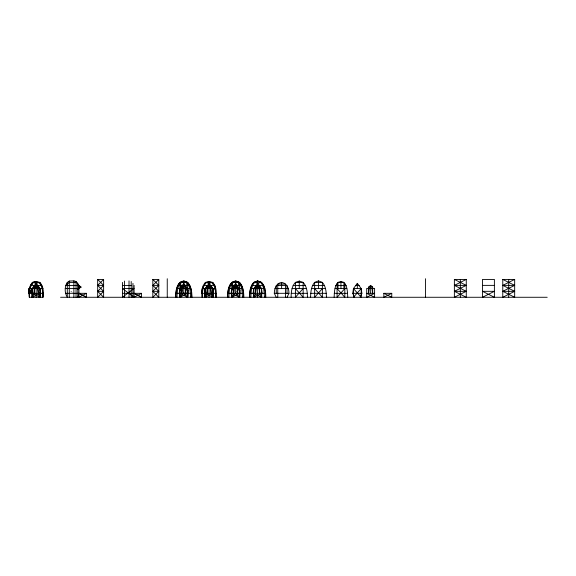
<?xml version="1.0" encoding="UTF-8"?>
<svg xmlns="http://www.w3.org/2000/svg" width="576" height="576" viewBox="0 0 576 576"><rect width="100%" height="100%" fill="white"/><g stroke="black" fill="none" stroke-linecap="round" stroke-linejoin="round"><path stroke-width="0.43" stroke-dasharray="2.88 2.16" d="M70.819 291.211L72.23 292.27"/><path stroke-width="0.86" d="M175.622 297.274C175.608 292.075 176.155 286.358 179.906 282.398L183.773 280.879L187.639 282.398C191.383 286.358 191.93 292.075 191.916 297.274M227.506 297.274C227.498 292.075 228.038 286.358 231.79 282.398L235.656 280.879L239.522 282.398C243.266 286.358 243.814 292.075 243.806 297.274M249.487 297.274C249.48 292.075 250.027 286.358 253.771 282.398L257.638 280.879L261.504 282.398C265.248 286.358 265.795 292.075 265.788 297.274M291.125 297.274C291.118 292.075 291.665 286.358 295.409 282.398L299.275 281.059L303.142 282.398C306.886 286.358 307.433 292.075 307.426 297.274M28.8 290.93C29.75 282.557 28.85 298.721 30.031 291.614L28.822 291.614L28.8 290.93L29.844 290.664M29.326 297.274C29.686 292.284 29.477 286.517 33.185 282.694L36.144 281.801L39.11 282.694C42.811 286.517 42.602 292.284 42.97 297.274L29.326 297.274C28.354 292.169 28.93 286.416 32.508 282.398L36.144 281.563L39.78 282.398C43.358 286.416 43.956 292.176 42.941 297.274L42.826 293.314M176.947 297.274C177.322 292.19 177.084 286.33 180.806 282.398L183.773 281.484L186.732 282.398C190.454 286.33 190.224 292.19 190.591 297.274M228.83 297.274C229.205 292.19 228.974 286.33 232.69 282.398L235.656 281.484L238.615 282.398C242.338 286.33 242.107 292.19 242.474 297.274M250.819 297.274C251.186 292.19 250.956 286.33 254.671 282.398L257.638 281.484L260.597 282.398C264.319 286.33 264.089 292.19 264.456 297.274M334.123 297.274C334.49 292.19 334.26 286.33 337.982 282.398L340.942 281.484L343.908 282.398C347.63 286.33 347.4 292.19 347.767 297.274M175.846 297.274C175.997 292.118 176.335 286.466 179.899 282.398L183.773 281.059L187.639 282.398C191.203 286.459 191.549 292.118 191.7 297.274M227.729 297.274C227.88 292.118 228.218 286.466 231.79 282.398L235.656 281.059L239.522 282.398C243.086 286.459 243.432 292.118 243.583 297.274M249.71 297.274C249.862 292.118 250.2 286.466 253.771 282.398L257.638 281.059L261.504 282.398C265.075 286.459 265.414 292.118 265.565 297.274M310.586 297.274C310.73 292.118 311.076 286.466 314.64 282.398L318.506 280.879L322.38 282.398C325.944 286.466 326.282 292.118 326.434 297.274M34.207 285.588L34.114 293.321L33.25 297.274L31.579 293.314L32.278 288.576L34.207 285.588L36.144 283.356L39.78 282.398L41.969 285.588L30.326 285.588L32.515 282.398L36.144 281.563L36.144 297.274M207.086 285.588L206.993 293.321L206.129 297.274L204.458 293.314L205.157 288.576L209.023 283.356L212.659 282.398C216.238 286.416 216.835 292.176 215.82 297.274C215.503 292.284 215.683 286.517 211.99 282.694L209.023 281.801L206.064 282.694C202.356 286.517 202.565 292.284 202.205 297.274C201.233 292.169 201.809 286.416 205.394 282.398L209.023 281.563L212.659 282.398L214.848 285.588L203.206 285.588L203.638 285.502L202.363 288.576L201.686 293.314L205.157 293.314M263.83 285.588L255.701 285.588L255.607 293.321L254.743 297.274L253.066 293.314L253.771 288.576L257.638 283.356L260.597 282.398M234.288 288.41L233.618 293.321L233.618 287.107L235.656 285.372L237.686 287.107L237.686 293.321L237.017 288.41L237.686 287.107L233.618 287.107L234.288 288.41L235.656 287.107L237.017 288.41M32.278 284.069L32.508 282.398L34.69 282.398M205.157 284.069L205.387 282.398L207.569 282.398M276.242 297.274L274.291 293.314C274.313 288.504 276.221 283.19 281.628 282.398C287.042 283.19 288.95 288.504 288.972 293.314L287.021 297.274M186.667 297.274L188.345 293.314L187.639 288.576L183.773 283.356L179.906 288.576L179.201 293.314L180.878 297.274M238.55 297.274L240.228 293.314L239.522 288.576L235.656 283.356L231.79 288.576L231.084 293.314L232.762 297.274M354.427 297.274L352.75 293.314L353.448 288.576L357.322 283.356L361.188 288.576L361.886 293.314L360.216 297.274M31.91 290.182L32.198 288.41L40.09 288.41L40.378 290.182M204.797 290.182L205.078 288.41L212.969 288.41L213.257 290.182M67.291 282.398L67.291 297.274C64.483 292.846 64.49 286.834 67.291 282.398L69.278 281.059L73.872 280.879L76.039 281.484L78.934 285.372L81.072 287.107L77.566 289.454M42.775 293.314L43.459 293.314L32.198 293.321L40.09 297.274L40.356 295.69M179.395 294.667L179.827 297.274L187.718 293.321L179.827 293.321L187.718 297.274L188.107 294.898M204.818 295.69L205.078 297.274L212.969 293.321L205.078 293.321L212.969 297.274L213.235 295.69M240.257 293.321L231.71 293.321L239.602 297.274L239.998 294.898M265.702 293.314L253.692 293.321L261.583 297.274L261.842 295.69M86.371 293.321L78.934 293.321L77.803 297.274L77.803 283.356L76.039 282.398L69.278 282.398L65.743 285.523L78.934 285.372L78.934 297.274L86.371 293.321L86.371 297.274L78.934 293.321L65.441 293.314M38.081 285.588L40.01 288.576L40.716 293.314L39.038 297.274L37.512 288.41L38.182 287.107L38.081 285.588L36.144 283.356L32.508 282.398L32.515 283.997M210.96 285.588L212.897 288.576L213.595 293.314L211.918 297.274L210.391 288.41L211.061 287.107L210.96 285.588L209.023 283.356L205.387 282.398M259.574 285.588L261.504 288.576L262.21 293.314L260.532 297.274L259.006 288.41L259.668 287.107L259.574 285.588L257.638 283.356L254.671 282.398M65.232 288.576L77.803 288.576L78.934 287.107L81.072 287.107M32.94 296.532L32.278 297.274L32.278 288.576L36.144 285.372L40.01 288.576L42.955 288.576L41.854 286.272M185.429 291.06L187.639 288.576M205.819 296.532L205.157 297.274L205.157 288.576L209.023 285.372L212.897 288.576C217.267 290.261 215.431 286.229 213.401 284.544M236.758 291.686L239.522 288.576M254.426 296.532L253.771 297.274L253.771 288.576L257.638 285.372L261.504 288.576L264.881 288.576M303.142 288.576L295.409 297.274L295.409 282.398L303.142 282.398L303.142 297.274L295.409 288.576M322.38 288.576L314.64 297.274L314.64 282.398L322.38 282.398L322.38 297.274L314.64 288.576M344.815 288.576L337.075 297.274L337.075 283.644M361.188 288.576L353.448 297.274L353.448 288.576L361.188 288.576L361.188 297.274L353.448 288.576M97.675 285.372L103.622 279.425L97.675 279.425L97.675 297.274L103.622 291.319L97.675 285.372L103.622 285.372L97.675 291.319L103.622 297.274L103.622 279.425M152.834 285.372L158.782 279.425L152.834 279.425L152.834 297.274L158.782 291.319L152.834 285.372L158.782 285.372L152.834 279.425M158.782 279.425L158.782 297.274L152.834 291.319L158.782 285.372M122.443 293.321L141.523 293.321L141.523 297.274L134.086 293.321L141.523 297.151M370.656 285.372L368.618 287.107L368.618 293.321L369.288 288.41L368.618 287.107L372.686 287.107L372.686 293.321L372.017 288.41L372.686 287.107L370.656 285.372L370.656 293.321M122.443 282.398L122.443 297.274L134.086 288.41L122.443 288.576L134.086 297.274L141.523 293.321M31.939 295.69L32.198 297.274L40.09 293.321M239.602 293.321L231.71 297.274L231.278 294.667M253.426 295.69L253.692 297.274L261.583 293.321M391.752 293.321L383.861 297.274L383.861 293.321L391.752 293.321L391.752 297.274L383.861 293.321M454.37 285.372L466.272 279.425L466.272 297.274L454.37 291.319L466.272 285.372L454.37 279.425L454.37 297.274L466.272 291.319L454.37 285.372L466.272 285.372M502.769 285.372L514.67 279.425L514.67 297.274L502.769 291.319L514.67 285.372L502.769 279.425L502.769 297.274L514.67 291.319L502.769 285.372L514.67 285.372M30.326 285.588L30.758 285.502L29.34 288.576L34.783 288.41L36.144 287.107L37.512 288.41L40.01 288.576L40.01 297.274L39.355 296.532M77.803 288.576L78.934 288.41L77.141 288.439M216.338 293.314L212.897 293.314M252.245 285.502L251.446 285.588L255.701 285.588M32.278 293.314L28.836 293.314M186.041 288.439L187.718 288.41L188.15 291.067M237.924 288.439L239.602 288.41L240.034 291.067M40.716 293.314L38.182 293.321L38.182 287.107L34.114 287.107L34.783 288.41L34.114 293.321L31.579 293.314M213.595 293.314L211.061 293.321L211.061 287.107L206.993 287.107L207.662 288.41L206.993 293.321L204.458 293.314M262.21 293.314L259.668 293.321L259.668 287.107L255.607 287.107L256.27 288.41L255.607 293.321L253.066 293.314M454.37 279.425L466.272 279.425M502.769 279.425L514.67 279.425M37.598 282.398L39.78 282.398M210.478 282.398L212.659 282.398L212.897 284.069M253.771 282.398L256.896 282.398M259.121 282.398L261.504 282.398M482.486 285.372L494.388 285.372M177.739 285.588L189.806 285.588M230.371 285.588L241.69 285.588M293.083 285.588L305.467 285.588M312.48 285.588L324.54 285.588M335.664 285.588L346.226 285.588M355.385 285.588L359.251 285.588M187.718 288.41L179.827 288.41L179.827 297.274M231.732 290.866L231.71 288.41L239.602 288.41L239.602 297.274M176.767 288.576L182.995 288.576M185.321 288.576L190.771 288.576M228.65 288.576L234.878 288.576M237.204 288.576L242.654 288.576M250.394 288.576L256.27 288.41L257.638 287.107L259.006 288.41L261.504 288.576L261.504 297.274L260.842 296.532M274.968 288.576L288.295 288.576M292.032 288.576L306.518 288.576M311.508 288.576L325.512 288.576M335.074 288.576L346.817 288.576M29.333 289.159L28.922 289.159L29.333 293.566M28.843 289.757L29.333 289.757L29.671 290.93L29.671 293.321M97.675 291.319L103.622 291.319M152.834 291.319L158.782 291.319M454.37 291.319L466.272 291.319M502.769 291.319L514.67 291.319M29.671 292.27L29.988 290.47M29.93 292.579L28.922 292.579L28.822 291.614M176.004 293.314L191.542 293.314M227.887 293.314L243.425 293.314M249.574 293.314L253.771 293.314M274.291 293.314L288.972 293.314M291.211 293.314L307.339 293.314M310.738 293.314L326.282 293.314M334.26 293.314L347.623 293.314M352.75 293.314L361.886 293.314M60.574 297.274L547.2 297.274M122.443 285.523L131.198 285.588M231.71 288.41L233.186 288.439M181.303 288.439L179.827 288.41L179.849 290.866M214.416 285.502L214.848 285.588M78.934 293.321L86.371 297.151M77.609 296.28L78.934 297.274M40.522 284.544L41.537 285.502M97.675 279.425L103.622 285.372M337.075 288.576L344.815 297.274L344.815 283.644M231.79 288.576L234 291.06M212.234 296.532L212.897 297.274L212.897 288.576L210.391 288.41L209.023 287.107L207.662 288.41L202.219 288.576L202.385 291.737M179.906 288.576L182.117 291.06M187.639 297.274L183.773 292.925L179.906 297.274L179.899 282.398L187.639 282.398L187.718 297.274M77.803 285.588L78.934 287.107M215.705 293.314L215.849 297.274M508.716 279.425L508.716 297.274M460.325 279.425L460.325 297.274M425.506 278.726L425.506 297.274M357.322 283.356L357.322 288.576M343.908 288.576L343.908 282.398L337.982 282.398L337.982 288.576M340.942 281.484L340.942 288.576M318.506 280.879L318.506 288.576M299.275 281.059L299.275 288.576M287.021 293.314L287.021 285.502L276.242 285.502L276.242 293.314M285.502 297.274L285.502 284.069L277.762 284.069L277.762 297.274M281.628 282.398L281.628 288.576M261.583 297.274L261.583 288.41L253.692 288.41L253.692 297.274M257.638 280.879L257.638 297.274M238.615 282.398L238.615 285.588M235.656 281.484L235.656 293.321M232.69 282.398L232.69 287.834M212.969 288.41L212.969 297.274M209.023 281.563L209.023 297.274M205.078 288.41L205.078 297.274M186.732 282.398L186.732 285.588M183.773 281.484L183.773 293.321M180.806 282.398L180.806 287.834M167.249 278.726L167.249 297.274M134.086 285.372L134.086 297.274M132.955 283.356L132.955 297.274M131.198 281.484L131.198 297.274M129.024 280.879L129.024 297.274M124.43 281.059L124.43 297.274M76.039 281.484L76.039 297.274M73.872 280.879L73.872 297.274M69.278 281.059L69.278 297.274M40.09 288.41L40.09 297.274M32.198 288.41L32.198 297.274M29.93 290.376L29.844 292.99L29.03 292.99L29.03 288.547M29.506 290.542L29.506 293.494M29.232 288.547L29.232 293.515M182.405 288.41L181.735 293.321L181.735 287.107L183.773 285.372L185.803 287.107L185.803 293.321L185.134 288.41L185.803 287.107L181.735 287.107L182.405 288.41M235.656 292.925L231.79 297.274L231.79 282.398L239.522 282.398L239.522 297.274L235.656 292.925M374.602 293.321L366.71 297.274L366.71 288.41L374.602 288.41L374.602 297.274L366.71 293.321L374.602 293.321M494.388 291.319L482.486 297.274L482.486 279.425L494.388 279.425L494.388 297.274L482.486 291.319L494.388 291.319"/></g></svg>
